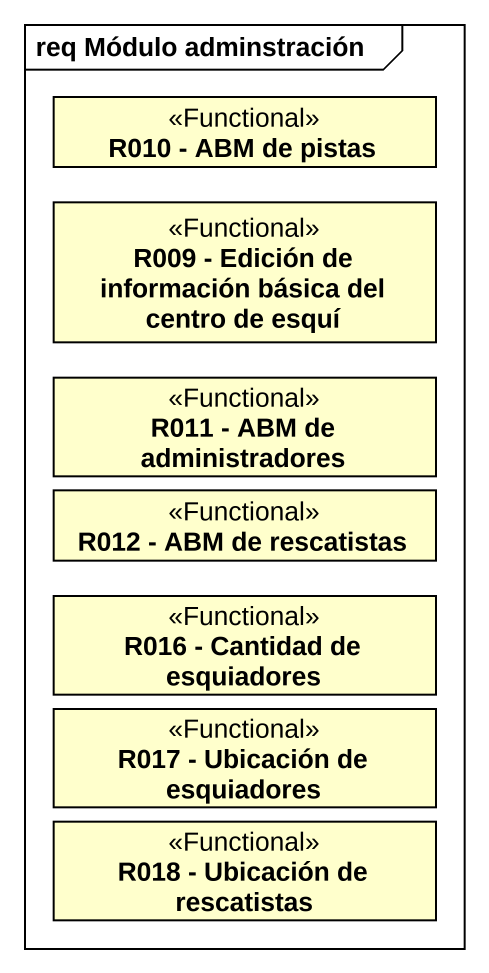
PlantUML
@startuml
mainframe req Módulo adminstración
hide circle
hide empty members
class "R010 - ABM de pistas" as R010_ABM_de_pistas <<Functional>>
class "R009 - Edición de información básica del centro de esquí" as R009_Edición_de_información <<Functional>>
class "R011 - ABM de administradores" as R011_ABM_de_administradores <<Functional>>
class "R012 - ABM de rescatistas" as R012_ABM_de_rescatistas <<Functional>>
class "R016 - Cantidad de esquiadores" as R016_Cantidad_de_esquiadores <<Functional>>
class "R017 - Ubicación de esquiadores" as R017_Ubicación_de <<Functional>>
class "R018 - Ubicación de rescatistas" as R018_Ubicación_de <<Functional>>
@enduml
